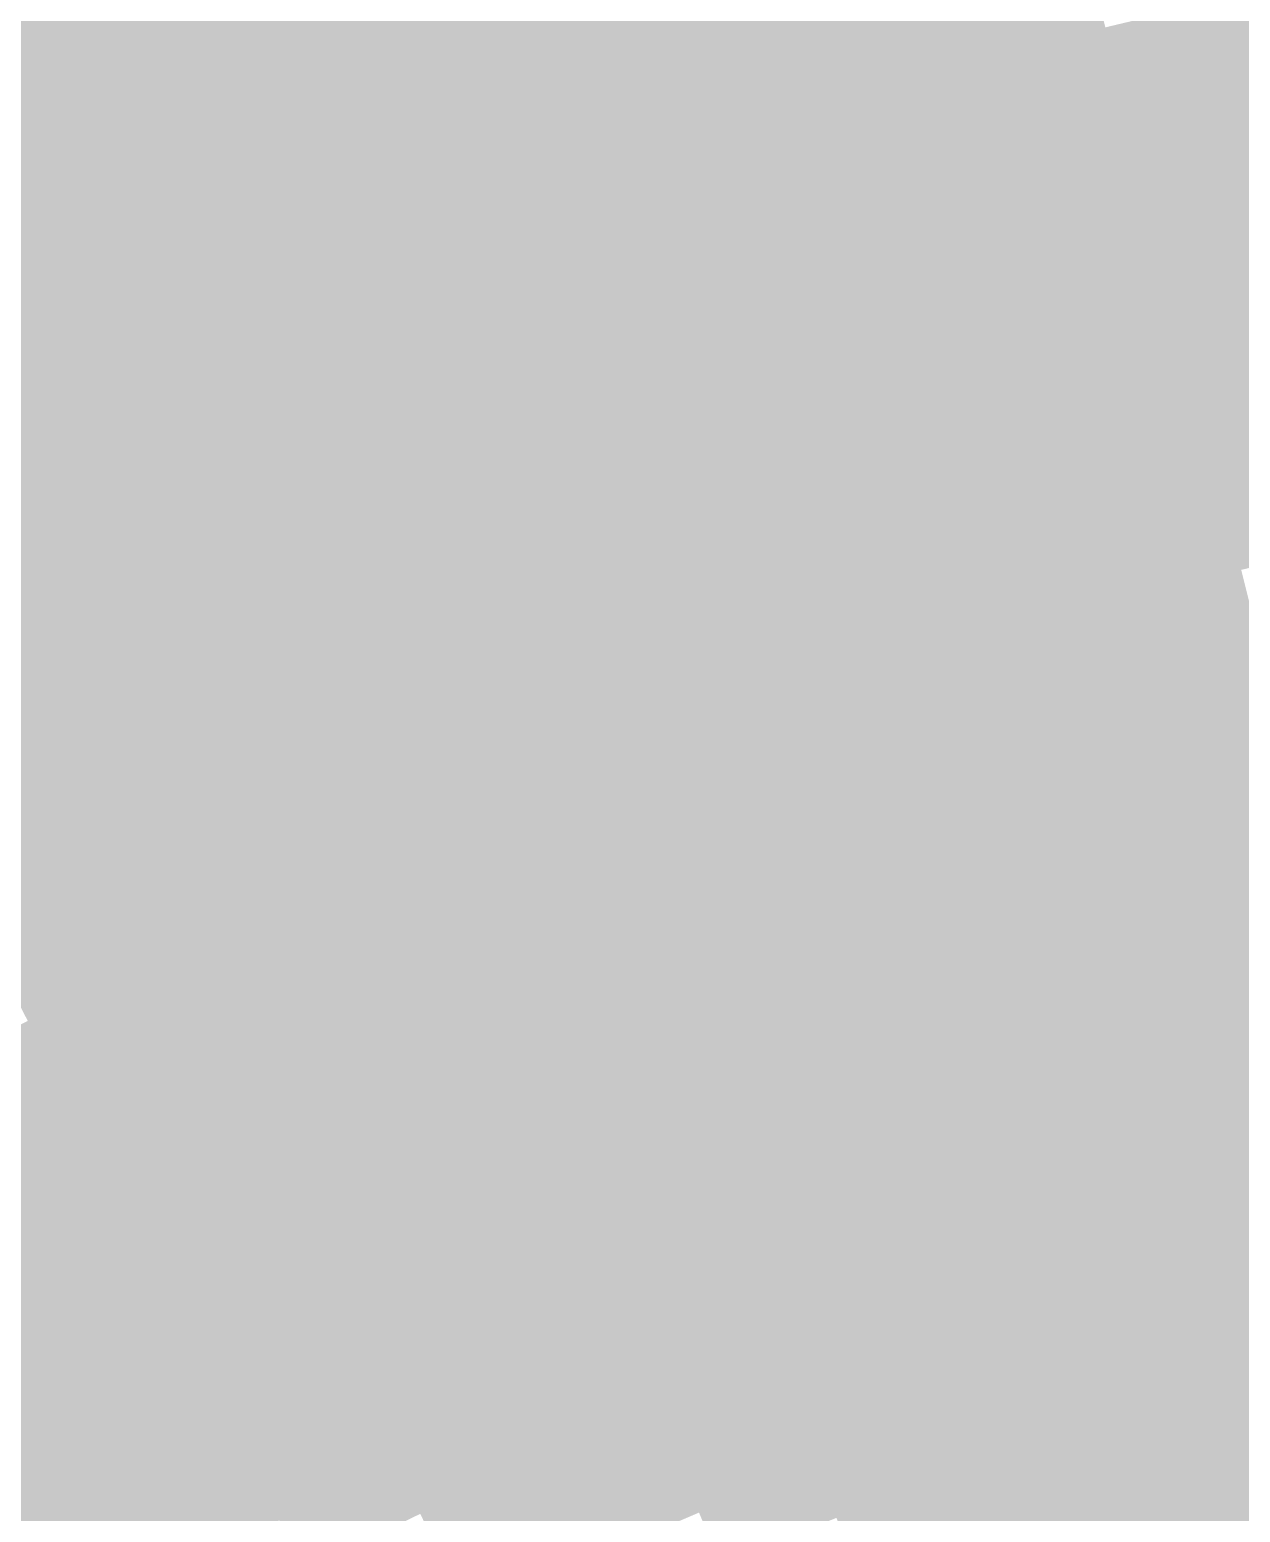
# Model space of a CAD drawing. Header units: inches. Extents: x -266 to 784, y -170 to 213.
# Drawn here: x -47.17 to -25.53, y 85 to 111.51 of the extents above; entities that cross this region are included whole.
import ezdxf

# ---------------------------------------------------------------- set-up
doc = ezdxf.new("R2010")
doc.units = ezdxf.units.IN
doc.header["$MEASUREMENT"] = 0

msp = doc.modelspace()

# ---------------------------------------------------------------- linework, layer by layer
at = {"color": 83, "true_color": 0x7ed96c}
msp.add_solid([(-42.827509, 111.026143), (-43.187404, 111.959136), (-40.089893, 112.043744), (-40.426782, 112.985288)], dxfattribs=at)
at = {"color": 83, "true_color": 0x83dd6e}
msp.add_solid([(-39.753003, 111.1022), (-40.089893, 112.043744), (-37.014445, 112.044325), (-37.328127, 112.993853)], dxfattribs=at)
at = {"color": 83, "true_color": 0x74d068}
msp.add_solid([(-49.034199, 110.61938), (-49.43944, 111.53359), (-46.304695, 111.789423), (-46.687379, 112.713303)], dxfattribs=at)
at = {"color": 83, "true_color": 0x79d46a}
msp.add_solid([(-45.922012, 110.865544), (-46.304695, 111.789423), (-43.187404, 111.959136), (-43.547299, 112.892129)], dxfattribs=at)
at = {"color": 83, "true_color": 0x88e170}
msp.add_solid([(-36.700764, 111.094797), (-37.014445, 112.044325), (-33.963307, 111.962019), (-34.253592, 112.91896)], dxfattribs=at)
at = {"color": 73, "true_color": 0x8de572}
msp.add_solid([(-33.673023, 111.005079), (-33.963307, 111.962019), (-30.93868, 111.798024), (-31.205393, 112.7618)], dxfattribs=at)
at = {"color": 81, "true_color": 0x93ea74}
msp.add_solid([(-30.671967, 110.834248), (-30.93868, 111.798024), (-27.942721, 111.553594), (-28.185701, 112.523625)], dxfattribs=at)
at = {"color": 81, "true_color": 0x98ee76}
msp.add_solid([(-27.699741, 110.583563), (-27.942721, 111.553594), (-24.977541, 111.230043), (-25.196643, 112.205745)], dxfattribs=at)
at = {"color": 83, "true_color": 0x7bd96c}
msp.add_solid([(-45.539328, 109.941664), (-45.922012, 110.865544), (-42.827509, 111.026143), (-43.187404, 111.959136)], dxfattribs=at)
at = {"color": 83, "true_color": 0x80dd6e}
msp.add_solid([(-42.467614, 110.09315), (-42.827509, 111.026143), (-39.753003, 111.1022), (-40.089893, 112.043744)], dxfattribs=at)
at = {"color": 83, "true_color": 0x85e170}
msp.add_solid([(-39.416113, 110.160656), (-39.753003, 111.1022), (-36.700764, 111.094797), (-37.014445, 112.044325)], dxfattribs=at)
at = {"color": 83, "true_color": 0x8ae572}
msp.add_solid([(-36.387082, 110.145269), (-36.700764, 111.094797), (-33.673023, 111.005079), (-33.963307, 111.962019)], dxfattribs=at)
at = {"color": 83, "true_color": 0x76d46a}
msp.add_solid([(-48.628958, 109.705171), (-49.034199, 110.61938), (-45.922012, 110.865544), (-46.304695, 111.789423)], dxfattribs=at)
at = {"color": 81, "true_color": 0x90ea74}
msp.add_solid([(-33.382738, 110.048139), (-33.673023, 111.005079), (-30.671967, 110.834248), (-30.93868, 111.798024)], dxfattribs=at)
at = {"color": 81, "true_color": 0x95ee76}
msp.add_solid([(-30.405254, 109.870472), (-30.671967, 110.834248), (-27.699741, 110.583563), (-27.942721, 111.553594)], dxfattribs=at)
at = {"color": 83, "true_color": 0x83e170}
msp.add_solid([(-42.107719, 109.160157), (-42.467614, 110.09315), (-39.416113, 110.160656), (-39.753003, 111.1022)], dxfattribs=at)
at = {"color": 83, "true_color": 0x88e572}
msp.add_solid([(-39.079223, 109.219112), (-39.416113, 110.160656), (-36.387082, 110.145269), (-36.700764, 111.094797)], dxfattribs=at)
at = {"color": 81, "true_color": 0x9bf279}
msp.add_solid([(-27.45676, 109.613532), (-27.699741, 110.583563), (-24.75844, 110.254341), (-24.977541, 111.230043)], dxfattribs=at)
at = {"color": 83, "true_color": 0x79d96c}
msp.add_solid([(-48.223716, 108.790961), (-48.628958, 109.705171), (-45.539328, 109.941664), (-45.922012, 110.865544)], dxfattribs=at)
at = {"color": 83, "true_color": 0x7edd6e}
msp.add_solid([(-45.156645, 109.017785), (-45.539328, 109.941664), (-42.467614, 110.09315), (-42.827509, 111.026143)], dxfattribs=at)
at = {"color": 91, "true_color": 0x8dea74}
msp.add_solid([(-36.0734, 109.195741), (-36.387082, 110.145269), (-33.382738, 110.048139), (-33.673023, 111.005079)], dxfattribs=at)
at = {"color": 81, "true_color": 0x92ee76}
msp.add_solid([(-33.092453, 109.091198), (-33.382738, 110.048139), (-30.405254, 109.870472), (-30.671967, 110.834248)], dxfattribs=at)
at = {"color": 81, "true_color": 0x98f279}
msp.add_solid([(-30.138542, 108.906695), (-30.405254, 109.870472), (-27.45676, 109.613532), (-27.699741, 110.583563)], dxfattribs=at)
at = {"color": 83, "true_color": 0x80e170}
msp.add_solid([(-44.773962, 108.093905), (-45.156645, 109.017785), (-42.107719, 109.160157), (-42.467614, 110.09315)], dxfattribs=at)
at = {"color": 83, "true_color": 0x85e572}
msp.add_solid([(-41.747824, 108.227165), (-42.107719, 109.160157), (-39.079223, 109.219112), (-39.416113, 110.160656)], dxfattribs=at)
at = {"color": 91, "true_color": 0x8aea74}
msp.add_solid([(-38.742333, 108.277567), (-39.079223, 109.219112), (-36.0734, 109.195741), (-36.387082, 110.145269)], dxfattribs=at)
at = {"color": 81, "true_color": 0x90ee76}
msp.add_solid([(-35.759718, 108.246213), (-36.0734, 109.195741), (-33.092453, 109.091198), (-33.382738, 110.048139)], dxfattribs=at)
at = {"color": 81, "true_color": 0x9ef67b}
msp.add_solid([(-27.21378, 108.6435), (-27.45676, 109.613532), (-24.539339, 109.278639), (-24.75844, 110.254341)], dxfattribs=at)
at = {"color": 83, "true_color": 0x7bdd6e}
msp.add_solid([(-47.818475, 107.876751), (-48.223716, 108.790961), (-45.156645, 109.017785), (-45.539328, 109.941664)], dxfattribs=at)
at = {"color": 81, "true_color": 0x95f279}
msp.add_solid([(-32.802169, 108.134258), (-33.092453, 109.091198), (-30.138542, 108.906695), (-30.405254, 109.870472)], dxfattribs=at)
at = {"color": 81, "true_color": 0x9bf67b}
msp.add_solid([(-29.871829, 107.942919), (-30.138542, 108.906695), (-27.21378, 108.6435), (-27.45676, 109.613532)], dxfattribs=at)
at = {"color": 81, "true_color": 0xa0fb7d}
msp.add_solid([(-26.9708, 107.673469), (-27.21378, 108.6435), (-24.320238, 108.302936), (-24.539339, 109.278639)], dxfattribs=at)
at = {"color": 83, "true_color": 0x7de170}
msp.add_solid([(-47.413234, 106.962541), (-47.818475, 107.876751), (-44.773962, 108.093905), (-45.156645, 109.017785)], dxfattribs=at)
at = {"color": 83, "true_color": 0x82e572}
msp.add_solid([(-44.391278, 107.170026), (-44.773962, 108.093905), (-41.747824, 108.227165), (-42.107719, 109.160157)], dxfattribs=at)
at = {"color": 91, "true_color": 0x88ea74}
msp.add_solid([(-41.387929, 107.294172), (-41.747824, 108.227165), (-38.742333, 108.277567), (-39.079223, 109.219112)], dxfattribs=at)
at = {"color": 91, "true_color": 0x8dee76}
msp.add_solid([(-38.405443, 107.336023), (-38.742333, 108.277567), (-35.759718, 108.246213), (-36.0734, 109.195741)], dxfattribs=at)
at = {"color": 81, "true_color": 0x92f279}
msp.add_solid([(-35.446037, 107.296684), (-35.759718, 108.246213), (-32.802169, 108.134258), (-33.092453, 109.091198)], dxfattribs=at)
at = {"color": 81, "true_color": 0x98f67b}
msp.add_solid([(-32.511884, 107.177318), (-32.802169, 108.134258), (-29.871829, 107.942919), (-30.138542, 108.906695)], dxfattribs=at)
at = {"color": 81, "true_color": 0x9dfb7d}
msp.add_solid([(-29.605116, 106.979143), (-29.871829, 107.942919), (-26.9708, 107.673469), (-27.21378, 108.6435)], dxfattribs=at)
at = {"color": 91, "true_color": 0x85ea74}
msp.add_solid([(-44.008595, 106.246146), (-44.391278, 107.170026), (-41.387929, 107.294172), (-41.747824, 108.227165)], dxfattribs=at)
at = {"color": 91, "true_color": 0x8aee76}
msp.add_solid([(-41.028034, 106.361179), (-41.387929, 107.294172), (-38.405443, 107.336023), (-38.742333, 108.277567)], dxfattribs=at)
at = {"color": 81, "true_color": 0x8ff279}
msp.add_solid([(-38.068553, 106.394479), (-38.405443, 107.336023), (-35.446037, 107.296684), (-35.759718, 108.246213)], dxfattribs=at)
at = {"color": 81, "true_color": 0xa3ff7f}
msp.add_solid([(-26.72782, 106.703438), (-26.9708, 107.673469), (-24.101136, 107.327234), (-24.320238, 108.302936)], dxfattribs=at)
at = {"color": 83, "true_color": 0x80e572}
msp.add_solid([(-47.007992, 106.048332), (-47.413234, 106.962541), (-44.391278, 107.170026), (-44.773962, 108.093905)], dxfattribs=at)
at = {"color": 81, "true_color": 0x95f67b}
msp.add_solid([(-35.132355, 106.347156), (-35.446037, 107.296684), (-32.511884, 107.177318), (-32.802169, 108.134258)], dxfattribs=at)
at = {"color": 81, "true_color": 0x9afb7d}
msp.add_solid([(-32.221599, 106.220377), (-32.511884, 107.177318), (-29.605116, 106.979143), (-29.871829, 107.942919)], dxfattribs=at)
at = {"color": 81, "true_color": 0xa0ff7f}
msp.add_solid([(-29.338403, 106.015367), (-29.605116, 106.979143), (-26.72782, 106.703438), (-26.9708, 107.673469)], dxfattribs=at)
at = {"color": 91, "true_color": 0x82ea74}
msp.add_solid([(-46.602751, 105.134122), (-47.007992, 106.048332), (-44.008595, 106.246146), (-44.391278, 107.170026)], dxfattribs=at)
at = {"color": 91, "true_color": 0x87ee76}
msp.add_solid([(-43.625911, 105.322267), (-44.008595, 106.246146), (-41.028034, 106.361179), (-41.387929, 107.294172)], dxfattribs=at)
at = {"color": 91, "true_color": 0x8df279}
msp.add_solid([(-40.668139, 105.428186), (-41.028034, 106.361179), (-38.068553, 106.394479), (-38.405443, 107.336023)], dxfattribs=at)
at = {"color": 81, "true_color": 0x92f67b}
msp.add_solid([(-37.731664, 105.452935), (-38.068553, 106.394479), (-35.132355, 106.347156), (-35.446037, 107.296684)], dxfattribs=at)
at = {"color": 81, "true_color": 0x97fb7d}
msp.add_solid([(-34.818673, 105.397628), (-35.132355, 106.347156), (-32.221599, 106.220377), (-32.511884, 107.177318)], dxfattribs=at)
at = {"color": 81, "true_color": 0x9ffe7a}
msp.add_solid([(-26.48484, 105.733407), (-26.72782, 106.703438), (-23.882035, 106.351532), (-24.101136, 107.327234)], dxfattribs=at)
at = {"color": 83, "true_color": 0x7de572}
msp.add_solid([(-49.596391, 104.862758), (-50.023946, 105.766747), (-47.007992, 106.048332), (-47.413234, 106.962541)], dxfattribs=at)
at = {"color": 81, "true_color": 0x9dff7f}
msp.add_solid([(-31.931314, 105.263437), (-32.221599, 106.220377), (-29.338403, 106.015367), (-29.605116, 106.979143)], dxfattribs=at)
at = {"color": 81, "true_color": 0x9cfe7a}
msp.add_solid([(-29.071691, 105.051591), (-29.338403, 106.015367), (-26.48484, 105.733407), (-26.72782, 106.703438)], dxfattribs=at)
at = {"color": 91, "true_color": 0x8af279}
msp.add_solid([(-43.243228, 104.398387), (-43.625911, 105.322267), (-40.668139, 105.428186), (-41.028034, 106.361179)], dxfattribs=at)
at = {"color": 81, "true_color": 0x8ff67b}
msp.add_solid([(-40.308244, 104.495193), (-40.668139, 105.428186), (-37.731664, 105.452935), (-38.068553, 106.394479)], dxfattribs=at)
at = {"color": 81, "true_color": 0x94fb7d}
msp.add_solid([(-37.394774, 104.511391), (-37.731664, 105.452935), (-34.818673, 105.397628), (-35.132355, 106.347156)], dxfattribs=at)
at = {"color": 81, "true_color": 0x9bfe73}
msp.add_solid([(-26.241859, 104.763375), (-26.48484, 105.733407), (-23.662934, 105.37583), (-23.882035, 106.351532)], dxfattribs=at)
at = {"color": 91, "true_color": 0x7fea74}
msp.add_solid([(-49.168836, 103.958769), (-49.596391, 104.862758), (-46.602751, 105.134122), (-47.007992, 106.048332)], dxfattribs=at)
at = {"color": 91, "true_color": 0x84ee76}
msp.add_solid([(-46.19751, 104.219912), (-46.602751, 105.134122), (-43.625911, 105.322267), (-44.008595, 106.246146)], dxfattribs=at)
at = {"color": 81, "true_color": 0x9aff7f}
msp.add_solid([(-34.504991, 104.4481), (-34.818673, 105.397628), (-31.931314, 105.263437), (-32.221599, 106.220377)], dxfattribs=at)
at = {"color": 81, "true_color": 0x99fe7a}
msp.add_solid([(-31.64103, 104.306497), (-31.931314, 105.263437), (-29.071691, 105.051591), (-29.338403, 106.015367)], dxfattribs=at)
at = {"color": 81, "true_color": 0x98fe73}
msp.add_solid([(-28.804978, 104.087815), (-29.071691, 105.051591), (-26.241859, 104.763375), (-26.48484, 105.733407)], dxfattribs=at)
at = {"color": 91, "true_color": 0x87f279}
msp.add_solid([(-45.792268, 103.305702), (-46.19751, 104.219912), (-43.243228, 104.398387), (-43.625911, 105.322267)], dxfattribs=at)
at = {"color": 91, "true_color": 0x8cf67b}
msp.add_solid([(-42.860544, 103.474508), (-43.243228, 104.398387), (-40.308244, 104.495193), (-40.668139, 105.428186)], dxfattribs=at)
at = {"color": 81, "true_color": 0x92fb7d}
msp.add_solid([(-39.948349, 103.562201), (-40.308244, 104.495193), (-37.394774, 104.511391), (-37.731664, 105.452935)], dxfattribs=at)
at = {"color": 81, "true_color": 0x97ff7f}
msp.add_solid([(-37.057884, 103.569847), (-37.394774, 104.511391), (-34.504991, 104.4481), (-34.818673, 105.397628)], dxfattribs=at)
at = {"color": 81, "true_color": 0x96fe7a}
msp.add_solid([(-34.19131, 103.498572), (-34.504991, 104.4481), (-31.64103, 104.306497), (-31.931314, 105.263437)], dxfattribs=at)
at = {"color": 81, "true_color": 0x96fe6d}
msp.add_solid([(-25.998879, 103.793344), (-26.241859, 104.763375), (-23.443833, 104.400128), (-23.662934, 105.37583)], dxfattribs=at)
at = {"color": 91, "true_color": 0x82ee76}
msp.add_solid([(-48.741281, 103.054779), (-49.168836, 103.958769), (-46.19751, 104.219912), (-46.602751, 105.134122)], dxfattribs=at)
at = {"color": 81, "true_color": 0x94fe73}
msp.add_solid([(-31.350745, 103.349556), (-31.64103, 104.306497), (-28.804978, 104.087815), (-29.071691, 105.051591)], dxfattribs=at)
at = {"color": 81, "true_color": 0x93fe6d}
msp.add_solid([(-28.538265, 103.124039), (-28.804978, 104.087815), (-25.998879, 103.793344), (-26.241859, 104.763375)], dxfattribs=at)
at = {"color": 81, "true_color": 0x8ffb7d}
msp.add_solid([(-42.477861, 102.550628), (-42.860544, 103.474508), (-39.948349, 103.562201), (-40.308244, 104.495193)], dxfattribs=at)
at = {"color": 81, "true_color": 0x94ff7f}
msp.add_solid([(-39.588454, 102.629208), (-39.948349, 103.562201), (-37.057884, 103.569847), (-37.394774, 104.511391)], dxfattribs=at)
at = {"color": 91, "true_color": 0x84f279}
msp.add_solid([(-48.313726, 102.15079), (-48.741281, 103.054779), (-45.792268, 103.305702), (-46.19751, 104.219912)], dxfattribs=at)
at = {"color": 91, "true_color": 0x89f67b}
msp.add_solid([(-45.387027, 102.391493), (-45.792268, 103.305702), (-42.860544, 103.474508), (-43.243228, 104.398387)], dxfattribs=at)
at = {"color": 81, "true_color": 0x93fe7a}
msp.add_solid([(-36.720994, 102.628303), (-37.057884, 103.569847), (-34.19131, 103.498572), (-34.504991, 104.4481)], dxfattribs=at)
at = {"color": 81, "true_color": 0x91fe73}
msp.add_solid([(-33.877628, 102.549044), (-34.19131, 103.498572), (-31.350745, 103.349556), (-31.64103, 104.306497)], dxfattribs=at)
at = {"color": 81, "true_color": 0x92fe66}
msp.add_solid([(-25.755899, 102.823313), (-25.998879, 103.793344), (-23.224731, 103.424426), (-23.443833, 104.400128)], dxfattribs=at)
at = {"color": 81, "true_color": 0x8ffe6d}
msp.add_solid([(-31.06046, 102.392616), (-31.350745, 103.349556), (-28.538265, 103.124039), (-28.804978, 104.087815)], dxfattribs=at)
at = {"color": 91, "true_color": 0x8efe66}
msp.add_solid([(-28.271552, 102.160263), (-28.538265, 103.124039), (-25.755899, 102.823313), (-25.998879, 103.793344)], dxfattribs=at)
at = {"color": 91, "true_color": 0x8cfb7d}
msp.add_solid([(-44.981786, 101.477283), (-45.387027, 102.391493), (-42.477861, 102.550628), (-42.860544, 103.474508)], dxfattribs=at)
at = {"color": 81, "true_color": 0x91ff7f}
msp.add_solid([(-42.095178, 101.626749), (-42.477861, 102.550628), (-39.588454, 102.629208), (-39.948349, 103.562201)], dxfattribs=at)
at = {"color": 81, "true_color": 0x90fe7a}
msp.add_solid([(-39.228559, 101.696215), (-39.588454, 102.629208), (-36.720994, 102.628303), (-37.057884, 103.569847)], dxfattribs=at)
at = {"color": 91, "true_color": 0x8efe73}
msp.add_solid([(-36.384104, 101.686759), (-36.720994, 102.628303), (-33.877628, 102.549044), (-34.19131, 103.498572)], dxfattribs=at)
at = {"color": 91, "true_color": 0x8dfe60}
msp.add_solid([(-25.512919, 101.853282), (-25.755899, 102.823313), (-23.00563, 102.448724), (-23.224731, 103.424426)], dxfattribs=at)
at = {"color": 91, "true_color": 0x86f67b}
msp.add_solid([(-47.88617, 101.246801), (-48.313726, 102.15079), (-45.387027, 102.391493), (-45.792268, 103.305702)], dxfattribs=at)
at = {"color": 91, "true_color": 0x8cfe6d}
msp.add_solid([(-33.563946, 101.599515), (-33.877628, 102.549044), (-31.06046, 102.392616), (-31.350745, 103.349556)], dxfattribs=at)
at = {"color": 91, "true_color": 0x8afe66}
msp.add_solid([(-30.770176, 101.435676), (-31.06046, 102.392616), (-28.271552, 102.160263), (-28.538265, 103.124039)], dxfattribs=at)
at = {"color": 91, "true_color": 0x8dfe7a}
msp.add_solid([(-41.712494, 100.702869), (-42.095178, 101.626749), (-39.228559, 101.696215), (-39.588454, 102.629208)], dxfattribs=at)
at = {"color": 91, "true_color": 0x8afe73}
msp.add_solid([(-38.868664, 100.763222), (-39.228559, 101.696215), (-36.384104, 101.686759), (-36.720994, 102.628303)], dxfattribs=at)
at = {"color": 91, "true_color": 0x89fe60}
msp.add_solid([(-28.00484, 101.196487), (-28.271552, 102.160263), (-25.512919, 101.853282), (-25.755899, 102.823313)], dxfattribs=at)
at = {"color": 91, "true_color": 0x89fb7d}
msp.add_solid([(-47.458615, 100.342812), (-47.88617, 101.246801), (-44.981786, 101.477283), (-45.387027, 102.391493)], dxfattribs=at)
at = {"color": 91, "true_color": 0x8eff7f}
msp.add_solid([(-44.576545, 100.563073), (-44.981786, 101.477283), (-42.095178, 101.626749), (-42.477861, 102.550628)], dxfattribs=at)
at = {"color": 91, "true_color": 0x88fe6d}
msp.add_solid([(-36.047214, 100.745215), (-36.384104, 101.686759), (-33.563946, 101.599515), (-33.877628, 102.549044)], dxfattribs=at)
at = {"color": 91, "true_color": 0x87fe66}
msp.add_solid([(-33.250264, 100.649987), (-33.563946, 101.599515), (-30.770176, 101.435676), (-31.06046, 102.392616)], dxfattribs=at)
at = {"color": 91, "true_color": 0x86fe60}
msp.add_solid([(-30.479891, 100.478735), (-30.770176, 101.435676), (-28.00484, 101.196487), (-28.271552, 102.160263)], dxfattribs=at)
at = {"color": 91, "true_color": 0x85fe5a}
msp.add_solid([(-27.738127, 100.232711), (-28.00484, 101.196487), (-25.269939, 100.88325), (-25.512919, 101.853282)], dxfattribs=at)
at = {"color": 91, "true_color": 0x89fe7a}
msp.add_solid([(-44.171303, 99.648863), (-44.576545, 100.563073), (-41.712494, 100.702869), (-42.095178, 101.626749)], dxfattribs=at)
at = {"color": 91, "true_color": 0x87fe73}
msp.add_solid([(-41.329811, 99.77899), (-41.712494, 100.702869), (-38.868664, 100.763222), (-39.228559, 101.696215)], dxfattribs=at)
at = {"color": 91, "true_color": 0x85fe6d}
msp.add_solid([(-38.508769, 99.830229), (-38.868664, 100.763222), (-36.047214, 100.745215), (-36.384104, 101.686759)], dxfattribs=at)
at = {"color": 91, "true_color": 0x83fe66}
msp.add_solid([(-35.710324, 99.803671), (-36.047214, 100.745215), (-33.250264, 100.649987), (-33.563946, 101.599515)], dxfattribs=at)
at = {"color": 91, "true_color": 0x8bff7f}
msp.add_solid([(-47.03106, 99.438822), (-47.458615, 100.342812), (-44.576545, 100.563073), (-44.981786, 101.477283)], dxfattribs=at)
at = {"color": 91, "true_color": 0x82fe60}
msp.add_solid([(-32.936583, 99.700459), (-33.250264, 100.649987), (-30.479891, 100.478735), (-30.770176, 101.435676)], dxfattribs=at)
at = {"color": 91, "true_color": 0x81fe5a}
msp.add_solid([(-30.189606, 99.521795), (-30.479891, 100.478735), (-27.738127, 100.232711), (-28.00484, 101.196487)], dxfattribs=at)
at = {"color": 91, "true_color": 0x82fe6d}
msp.add_solid([(-40.947127, 98.85511), (-41.329811, 99.77899), (-38.508769, 99.830229), (-38.868664, 100.763222)], dxfattribs=at)
at = {"color": 91, "true_color": 0x80fe66}
msp.add_solid([(-38.148874, 98.897237), (-38.508769, 99.830229), (-35.710324, 99.803671), (-36.047214, 100.745215)], dxfattribs=at)
at = {"color": 91, "true_color": 0x80fe53}
msp.add_solid([(-27.471414, 99.268935), (-27.738127, 100.232711), (-25.026959, 99.913219), (-25.269939, 100.88325)], dxfattribs=at)
at = {"color": 91, "true_color": 0x86fe7a}
msp.add_solid([(-46.603505, 98.534833), (-47.03106, 99.438822), (-44.171303, 99.648863), (-44.576545, 100.563073)], dxfattribs=at)
at = {"color": 91, "true_color": 0x84fe73}
msp.add_solid([(-43.766062, 98.734654), (-44.171303, 99.648863), (-41.329811, 99.77899), (-41.712494, 100.702869)], dxfattribs=at)
at = {"color": 91, "true_color": 0x7efe60}
msp.add_solid([(-35.373435, 98.862127), (-35.710324, 99.803671), (-32.936583, 99.700459), (-33.250264, 100.649987)], dxfattribs=at)
at = {"color": 91, "true_color": 0x88ff7f}
msp.add_solid([(-49.457246, 98.254673), (-49.906858, 99.147897), (-47.03106, 99.438822), (-47.458615, 100.342812)], dxfattribs=at)
at = {"color": 91, "true_color": 0x7dfe5a}
msp.add_solid([(-32.622901, 98.750931), (-32.936583, 99.700459), (-30.189606, 99.521795), (-30.479891, 100.478735)], dxfattribs=at)
at = {"color": 91, "true_color": 0x7cfe53}
msp.add_solid([(-29.899322, 98.564855), (-30.189606, 99.521795), (-27.471414, 99.268935), (-27.738127, 100.232711)], dxfattribs=at)
at = {"color": 91, "true_color": 0x7efe6d}
msp.add_solid([(-43.360821, 97.820444), (-43.766062, 98.734654), (-40.947127, 98.85511), (-41.329811, 99.77899)], dxfattribs=at)
at = {"color": 91, "true_color": 0x7cfe66}
msp.add_solid([(-40.564444, 97.93123), (-40.947127, 98.85511), (-38.148874, 98.897237), (-38.508769, 99.830229)], dxfattribs=at)
at = {"color": 91, "true_color": 0x7afe60}
msp.add_solid([(-37.788979, 97.964244), (-38.148874, 98.897237), (-35.373435, 98.862127), (-35.710324, 99.803671)], dxfattribs=at)
at = {"color": 91, "true_color": 0x79fe5a}
msp.add_solid([(-35.036545, 97.920583), (-35.373435, 98.862127), (-32.622901, 98.750931), (-32.936583, 99.700459)], dxfattribs=at)
at = {"color": 91, "true_color": 0x7bfe4d}
msp.add_solid([(-27.204701, 98.305159), (-27.471414, 99.268935), (-24.783978, 98.943188), (-25.026959, 99.913219)], dxfattribs=at)
at = {"color": 91, "true_color": 0x83fe7a}
msp.add_solid([(-49.007635, 97.361449), (-49.457246, 98.254673), (-46.603505, 98.534833), (-47.03106, 99.438822)], dxfattribs=at)
at = {"color": 91, "true_color": 0x80fe73}
msp.add_solid([(-46.17595, 97.630844), (-46.603505, 98.534833), (-43.766062, 98.734654), (-44.171303, 99.648863)], dxfattribs=at)
at = {"color": 91, "true_color": 0x78fe53}
msp.add_solid([(-32.309219, 97.801403), (-32.622901, 98.750931), (-29.899322, 98.564855), (-30.189606, 99.521795)], dxfattribs=at)
at = {"color": 91, "true_color": 0x77fe4d}
msp.add_solid([(-29.609037, 97.607914), (-29.899322, 98.564855), (-27.204701, 98.305159), (-27.471414, 99.268935)], dxfattribs=at)
at = {"color": 91, "true_color": 0x77fe60}
msp.add_solid([(-40.18176, 97.007351), (-40.564444, 97.93123), (-37.788979, 97.964244), (-38.148874, 98.897237)], dxfattribs=at)
at = {"color": 91, "true_color": 0x76fe46}
msp.add_solid([(-26.937988, 97.341383), (-27.204701, 98.305159), (-24.540998, 97.973157), (-24.783978, 98.943188)], dxfattribs=at)
at = {"color": 91, "true_color": 0x7bfe6d}
msp.add_solid([(-45.748395, 96.726854), (-46.17595, 97.630844), (-43.360821, 97.820444), (-43.766062, 98.734654)], dxfattribs=at)
at = {"color": 91, "true_color": 0x78fe66}
msp.add_solid([(-42.955579, 96.906234), (-43.360821, 97.820444), (-40.564444, 97.93123), (-40.947127, 98.85511)], dxfattribs=at)
at = {"color": 91, "true_color": 0x75fe5a}
msp.add_solid([(-37.429084, 97.031251), (-37.788979, 97.964244), (-35.036545, 97.920583), (-35.373435, 98.862127)], dxfattribs=at)
at = {"color": 91, "true_color": 0x74fe53}
msp.add_solid([(-34.699655, 96.979039), (-35.036545, 97.920583), (-32.309219, 97.801403), (-32.622901, 98.750931)], dxfattribs=at)
at = {"color": 91, "true_color": 0x7dfe73}
msp.add_solid([(-48.558024, 96.468225), (-49.007635, 97.361449), (-46.17595, 97.630844), (-46.603505, 98.534833)], dxfattribs=at)
at = {"color": 91, "true_color": 0x73fe4d}
msp.add_solid([(-31.995538, 96.851874), (-32.309219, 97.801403), (-29.609037, 97.607914), (-29.899322, 98.564855)], dxfattribs=at)
at = {"color": 91, "true_color": 0x72fe46}
msp.add_solid([(-29.318752, 96.650974), (-29.609037, 97.607914), (-26.937988, 97.341383), (-27.204701, 98.305159)], dxfattribs=at)
at = {"color": 91, "true_color": 0x73fe60}
msp.add_solid([(-42.550338, 95.992024), (-42.955579, 96.906234), (-40.18176, 97.007351), (-40.564444, 97.93123)], dxfattribs=at)
at = {"color": 91, "true_color": 0x71fe5a}
msp.add_solid([(-39.799077, 96.083471), (-40.18176, 97.007351), (-37.429084, 97.031251), (-37.788979, 97.964244)], dxfattribs=at)
at = {"color": 91, "true_color": 0x70fe53}
msp.add_solid([(-37.069189, 96.098258), (-37.429084, 97.031251), (-34.699655, 96.979039), (-35.036545, 97.920583)], dxfattribs=at)
at = {"color": 93, "true_color": 0x72fe40}
msp.add_solid([(-26.671276, 96.377607), (-26.937988, 97.341383), (-24.298018, 97.003125), (-24.540998, 97.973157)], dxfattribs=at)
at = {"color": 91, "true_color": 0x77fe6d}
msp.add_solid([(-48.108412, 95.575), (-48.558024, 96.468225), (-45.748395, 96.726854), (-46.17595, 97.630844)], dxfattribs=at)
at = {"color": 91, "true_color": 0x75fe66}
msp.add_solid([(-45.32084, 95.822865), (-45.748395, 96.726854), (-42.955579, 96.906234), (-43.360821, 97.820444)], dxfattribs=at)
at = {"color": 91, "true_color": 0x6efe4d}
msp.add_solid([(-34.362765, 96.037495), (-34.699655, 96.979039), (-31.995538, 96.851874), (-32.309219, 97.801403)], dxfattribs=at)
at = {"color": 91, "true_color": 0x6efe46}
msp.add_solid([(-31.681856, 95.902346), (-31.995538, 96.851874), (-29.318752, 96.650974), (-29.609037, 97.607914)], dxfattribs=at)
at = {"color": 93, "true_color": 0x6dfe40}
msp.add_solid([(-29.028468, 95.694034), (-29.318752, 96.650974), (-26.671276, 96.377607), (-26.937988, 97.341383)], dxfattribs=at)
at = {"color": 91, "true_color": 0x6ffe60}
msp.add_solid([(-44.893285, 94.918876), (-45.32084, 95.822865), (-42.550338, 95.992024), (-42.955579, 96.906234)], dxfattribs=at)
at = {"color": 91, "true_color": 0x6dfe5a}
msp.add_solid([(-42.145097, 95.077815), (-42.550338, 95.992024), (-39.799077, 96.083471), (-40.18176, 97.007351)], dxfattribs=at)
at = {"color": 91, "true_color": 0x6cfe53}
msp.add_solid([(-39.416394, 95.159592), (-39.799077, 96.083471), (-37.069189, 96.098258), (-37.429084, 97.031251)], dxfattribs=at)
at = {"color": 91, "true_color": 0x6afe4d}
msp.add_solid([(-36.709294, 95.165265), (-37.069189, 96.098258), (-34.362765, 96.037495), (-34.699655, 96.979039)], dxfattribs=at)
at = {"color": 93, "true_color": 0x69fe46}
msp.add_solid([(-34.025875, 95.095951), (-34.362765, 96.037495), (-31.681856, 95.902346), (-31.995538, 96.851874)], dxfattribs=at)
at = {"color": 70, "true_color": 0x6dff3a}
msp.add_solid([(-26.404563, 95.413831), (-26.671276, 96.377607), (-24.055038, 96.033094), (-24.298018, 97.003125)], dxfattribs=at)
at = {"color": 91, "true_color": 0x71fe66}
msp.add_solid([(-47.658801, 94.681776), (-48.108412, 95.575), (-45.32084, 95.822865), (-45.748395, 96.726854)], dxfattribs=at)
at = {"color": 93, "true_color": 0x68fe40}
msp.add_solid([(-31.368174, 94.952818), (-31.681856, 95.902346), (-29.028468, 95.694034), (-29.318752, 96.650974)], dxfattribs=at)
at = {"color": 70, "true_color": 0x68ff3a}
msp.add_solid([(-28.738183, 94.737093), (-29.028468, 95.694034), (-26.404563, 95.413831), (-26.671276, 96.377607)], dxfattribs=at)
at = {"color": 91, "true_color": 0x69fe5a}
msp.add_solid([(-44.46573, 94.014886), (-44.893285, 94.918876), (-42.145097, 95.077815), (-42.550338, 95.992024)], dxfattribs=at)
at = {"color": 91, "true_color": 0x67fe53}
msp.add_solid([(-41.739855, 94.163605), (-42.145097, 95.077815), (-39.416394, 95.159592), (-39.799077, 96.083471)], dxfattribs=at)
at = {"color": 93, "true_color": 0x66fe4d}
msp.add_solid([(-39.03371, 94.235712), (-39.416394, 95.159592), (-36.709294, 95.165265), (-37.069189, 96.098258)], dxfattribs=at)
at = {"color": 93, "true_color": 0x65fe46}
msp.add_solid([(-36.349399, 94.232273), (-36.709294, 95.165265), (-34.025875, 95.095951), (-34.362765, 96.037495)], dxfattribs=at)
at = {"color": 70, "true_color": 0x68ff33}
msp.add_solid([(-26.13785, 94.450054), (-26.404563, 95.413831), (-23.812058, 95.063063), (-24.055038, 96.033094)], dxfattribs=at)
at = {"color": 91, "true_color": 0x6bfe60}
msp.add_solid([(-47.20919, 93.788552), (-47.658801, 94.681776), (-44.893285, 94.918876), (-45.32084, 95.822865)], dxfattribs=at)
at = {"color": 93, "true_color": 0x64fe40}
msp.add_solid([(-33.688985, 94.154407), (-34.025875, 95.095951), (-31.368174, 94.952818), (-31.681856, 95.902346)], dxfattribs=at)
at = {"color": 70, "true_color": 0x63ff3a}
msp.add_solid([(-31.054492, 94.00329), (-31.368174, 94.952818), (-28.738183, 94.737093), (-29.028468, 95.694034)], dxfattribs=at)
at = {"color": 70, "true_color": 0x63ff33}
msp.add_solid([(-28.447898, 93.780153), (-28.738183, 94.737093), (-26.13785, 94.450054), (-26.404563, 95.413831)], dxfattribs=at)
at = {"color": 91, "true_color": 0x65fe5a}
msp.add_solid([(-46.759578, 92.895327), (-47.20919, 93.788552), (-44.46573, 94.014886), (-44.893285, 94.918876)], dxfattribs=at)
at = {"color": 91, "true_color": 0x63fe53}
msp.add_solid([(-44.038175, 93.110897), (-44.46573, 94.014886), (-41.739855, 94.163605), (-42.145097, 95.077815)], dxfattribs=at)
at = {"color": 93, "true_color": 0x62fe4d}
msp.add_solid([(-41.334614, 93.249395), (-41.739855, 94.163605), (-39.03371, 94.235712), (-39.416394, 95.159592)], dxfattribs=at)
at = {"color": 93, "true_color": 0x61fe46}
msp.add_solid([(-38.651027, 93.311833), (-39.03371, 94.235712), (-36.349399, 94.232273), (-36.709294, 95.165265)], dxfattribs=at)
at = {"color": 93, "true_color": 0x5ffe40}
msp.add_solid([(-35.989504, 93.29928), (-36.349399, 94.232273), (-33.688985, 94.154407), (-34.025875, 95.095951)], dxfattribs=at)
at = {"color": 70, "true_color": 0x5fff3a}
msp.add_solid([(-33.352095, 93.212862), (-33.688985, 94.154407), (-31.054492, 94.00329), (-31.368174, 94.952818)], dxfattribs=at)
at = {"color": 70, "true_color": 0x63ff2d}
msp.add_solid([(-25.871137, 93.486278), (-26.13785, 94.450054), (-23.569077, 94.093032), (-23.812058, 95.063063)], dxfattribs=at)
at = {"color": 80, "true_color": 0x5eff33}
msp.add_solid([(-30.740811, 93.053762), (-31.054492, 94.00329), (-28.447898, 93.780153), (-28.738183, 94.737093)], dxfattribs=at)
at = {"color": 80, "true_color": 0x5eff2d}
msp.add_solid([(-28.157614, 92.823213), (-28.447898, 93.780153), (-25.871137, 93.486278), (-26.13785, 94.450054)], dxfattribs=at)
at = {"color": 93, "true_color": 0x5efe4d}
msp.add_solid([(-43.61062, 92.206908), (-44.038175, 93.110897), (-41.334614, 93.249395), (-41.739855, 94.163605)], dxfattribs=at)
at = {"color": 93, "true_color": 0x5cfe46}
msp.add_solid([(-40.929373, 92.335185), (-41.334614, 93.249395), (-38.651027, 93.311833), (-39.03371, 94.235712)], dxfattribs=at)
at = {"color": 93, "true_color": 0x5bfe40}
msp.add_solid([(-38.268343, 92.387953), (-38.651027, 93.311833), (-35.989504, 93.29928), (-36.349399, 94.232273)], dxfattribs=at)
at = {"color": 80, "true_color": 0x5aff3a}
msp.add_solid([(-35.629609, 92.366287), (-35.989504, 93.29928), (-33.352095, 93.212862), (-33.688985, 94.154407)], dxfattribs=at)
at = {"color": 93, "true_color": 0x5ffe53}
msp.add_solid([(-46.309967, 92.002103), (-46.759578, 92.895327), (-44.038175, 93.110897), (-44.46573, 94.014886)], dxfattribs=at)
at = {"color": 80, "true_color": 0x5aff33}
msp.add_solid([(-33.015206, 92.271318), (-33.352095, 93.212862), (-30.740811, 93.053762), (-31.054492, 94.00329)], dxfattribs=at)
at = {"color": 70, "true_color": 0x5fff26}
msp.add_solid([(-25.604425, 92.522502), (-25.871137, 93.486278), (-23.326097, 93.123), (-23.569077, 94.093032)], dxfattribs=at)
at = {"color": 91, "true_color": 0x61fe5a}
msp.add_solid([(-49.025261, 91.719811), (-49.496657, 92.601733), (-46.759578, 92.895327), (-47.20919, 93.788552)], dxfattribs=at)
at = {"color": 80, "true_color": 0x59ff2d}
msp.add_solid([(-30.427129, 92.104234), (-30.740811, 93.053762), (-28.157614, 92.823213), (-28.447898, 93.780153)], dxfattribs=at)
at = {"color": 80, "true_color": 0x59ff26}
msp.add_solid([(-27.867329, 91.866272), (-28.157614, 92.823213), (-25.604425, 92.522502), (-25.871137, 93.486278)], dxfattribs=at)
at = {"color": 93, "true_color": 0x59fe4d}
msp.add_solid([(-45.860356, 91.108879), (-46.309967, 92.002103), (-43.61062, 92.206908), (-44.038175, 93.110897)], dxfattribs=at)
at = {"color": 93, "true_color": 0x58fe46}
msp.add_solid([(-43.183064, 91.302919), (-43.61062, 92.206908), (-40.929373, 92.335185), (-41.334614, 93.249395)], dxfattribs=at)
at = {"color": 93, "true_color": 0x57fe40}
msp.add_solid([(-40.524131, 91.420976), (-40.929373, 92.335185), (-38.268343, 92.387953), (-38.651027, 93.311833)], dxfattribs=at)
at = {"color": 80, "true_color": 0x56ff3a}
msp.add_solid([(-37.88566, 91.464074), (-38.268343, 92.387953), (-35.629609, 92.366287), (-35.989504, 93.29928)], dxfattribs=at)
at = {"color": 80, "true_color": 0x55ff33}
msp.add_solid([(-35.269714, 91.433294), (-35.629609, 92.366287), (-33.015206, 92.271318), (-33.352095, 93.212862)], dxfattribs=at)
at = {"color": 80, "true_color": 0x5aff20}
msp.add_solid([(-25.337712, 91.558726), (-25.604425, 92.522502), (-23.083117, 92.152969), (-23.326097, 93.123)], dxfattribs=at)
at = {"color": 93, "true_color": 0x5bfe53}
msp.add_solid([(-48.553864, 90.83789), (-49.025261, 91.719811), (-46.309967, 92.002103), (-46.759578, 92.895327)], dxfattribs=at)
at = {"color": 80, "true_color": 0x54ff2d}
msp.add_solid([(-32.678316, 91.329774), (-33.015206, 92.271318), (-30.427129, 92.104234), (-30.740811, 93.053762)], dxfattribs=at)
at = {"color": 80, "true_color": 0x54ff26}
msp.add_solid([(-30.113447, 91.154705), (-30.427129, 92.104234), (-27.867329, 91.866272), (-28.157614, 92.823213)], dxfattribs=at)
at = {"color": 93, "true_color": 0x52fe40}
msp.add_solid([(-42.755509, 90.398929), (-43.183064, 91.302919), (-40.524131, 91.420976), (-40.929373, 92.335185)], dxfattribs=at)
at = {"color": 80, "true_color": 0x51ff3a}
msp.add_solid([(-40.11889, 90.506766), (-40.524131, 91.420976), (-37.88566, 91.464074), (-38.268343, 92.387953)], dxfattribs=at)
at = {"color": 80, "true_color": 0x50ff33}
msp.add_solid([(-37.502976, 90.540194), (-37.88566, 91.464074), (-35.269714, 91.433294), (-35.629609, 92.366287)], dxfattribs=at)
at = {"color": 80, "true_color": 0x4fff2d}
msp.add_solid([(-34.909819, 90.500301), (-35.269714, 91.433294), (-32.678316, 91.329774), (-33.015206, 92.271318)], dxfattribs=at)
at = {"color": 80, "true_color": 0x55ff20}
msp.add_solid([(-27.577044, 90.909332), (-27.867329, 91.866272), (-25.337712, 91.558726), (-25.604425, 92.522502)], dxfattribs=at)
at = {"color": 93, "true_color": 0x55fe4d}
msp.add_solid([(-48.082467, 89.955969), (-48.553864, 90.83789), (-45.860356, 91.108879), (-46.309967, 92.002103)], dxfattribs=at)
at = {"color": 93, "true_color": 0x53fe46}
msp.add_solid([(-45.410744, 90.215654), (-45.860356, 91.108879), (-43.183064, 91.302919), (-43.61062, 92.206908)], dxfattribs=at)
at = {"color": 80, "true_color": 0x4fff26}
msp.add_solid([(-32.341426, 90.38823), (-32.678316, 91.329774), (-30.113447, 91.154705), (-30.427129, 92.104234)], dxfattribs=at)
at = {"color": 80, "true_color": 0x4fff20}
msp.add_solid([(-29.799765, 90.205177), (-30.113447, 91.154705), (-27.577044, 90.909332), (-27.867329, 91.866272)], dxfattribs=at)
at = {"color": 80, "true_color": 0x50ff1a}
msp.add_solid([(-27.28676, 89.952392), (-27.577044, 90.909332), (-25.070999, 90.59495), (-25.337712, 91.558726)], dxfattribs=at)
at = {"color": 80, "true_color": 0x4efe40}
msp.add_solid([(-44.961133, 89.32243), (-45.410744, 90.215654), (-42.755509, 90.398929), (-43.183064, 91.302919)], dxfattribs=at)
at = {"color": 80, "true_color": 0x4cff3a}
msp.add_solid([(-42.327954, 89.49494), (-42.755509, 90.398929), (-40.11889, 90.506766), (-40.524131, 91.420976)], dxfattribs=at)
at = {"color": 80, "true_color": 0x4bff33}
msp.add_solid([(-39.713649, 89.592556), (-40.11889, 90.506766), (-37.502976, 90.540194), (-37.88566, 91.464074)], dxfattribs=at)
at = {"color": 80, "true_color": 0x4bff2d}
msp.add_solid([(-37.120293, 89.616315), (-37.502976, 90.540194), (-34.909819, 90.500301), (-35.269714, 91.433294)], dxfattribs=at)
at = {"color": 80, "true_color": 0x4aff26}
msp.add_solid([(-34.549924, 89.567309), (-34.909819, 90.500301), (-32.341426, 90.38823), (-32.678316, 91.329774)], dxfattribs=at)
at = {"color": 93, "true_color": 0x4ffe46}
msp.add_solid([(-47.61107, 89.074048), (-48.082467, 89.955969), (-45.410744, 90.215654), (-45.860356, 91.108879)], dxfattribs=at)
at = {"color": 80, "true_color": 0x4aff20}
msp.add_solid([(-32.004536, 89.446686), (-32.341426, 90.38823), (-29.799765, 90.205177), (-30.113447, 91.154705)], dxfattribs=at)
at = {"color": 80, "true_color": 0x4aff1a}
msp.add_solid([(-29.486084, 89.255649), (-29.799765, 90.205177), (-27.28676, 89.952392), (-27.577044, 90.909332)], dxfattribs=at)
at = {"color": 80, "true_color": 0x46ff33}
msp.add_solid([(-41.900399, 88.590951), (-42.327954, 89.49494), (-39.713649, 89.592556), (-40.11889, 90.506766)], dxfattribs=at)
at = {"color": 80, "true_color": 0x46ff2d}
msp.add_solid([(-39.308407, 88.678346), (-39.713649, 89.592556), (-37.120293, 89.616315), (-37.502976, 90.540194)], dxfattribs=at)
at = {"color": 80, "true_color": 0x45ff26}
msp.add_solid([(-36.73761, 88.692435), (-37.120293, 89.616315), (-34.549924, 89.567309), (-34.909819, 90.500301)], dxfattribs=at)
at = {"color": 80, "true_color": 0x4bff13}
msp.add_solid([(-26.996475, 88.995451), (-27.28676, 89.952392), (-24.804286, 89.631174), (-25.070999, 90.59495)], dxfattribs=at)
at = {"color": 80, "true_color": 0x49fe40}
msp.add_solid([(-47.139674, 88.192126), (-47.61107, 89.074048), (-44.961133, 89.32243), (-45.410744, 90.215654)], dxfattribs=at)
at = {"color": 80, "true_color": 0x48ff3a}
msp.add_solid([(-44.511522, 88.429206), (-44.961133, 89.32243), (-42.327954, 89.49494), (-42.755509, 90.398929)], dxfattribs=at)
at = {"color": 80, "true_color": 0x45ff20}
msp.add_solid([(-34.190028, 88.634316), (-34.549924, 89.567309), (-32.004536, 89.446686), (-32.341426, 90.38823)], dxfattribs=at)
at = {"color": 80, "true_color": 0x45ff1a}
msp.add_solid([(-31.667646, 88.505142), (-32.004536, 89.446686), (-29.486084, 89.255649), (-29.799765, 90.205177)], dxfattribs=at)
at = {"color": 80, "true_color": 0x45ff13}
msp.add_solid([(-29.172402, 88.306121), (-29.486084, 89.255649), (-26.996475, 88.995451), (-27.28676, 89.952392)], dxfattribs=at)
at = {"color": 80, "true_color": 0x40ff26}
msp.add_solid([(-38.903166, 87.764137), (-39.308407, 88.678346), (-36.73761, 88.692435), (-37.120293, 89.616315)], dxfattribs=at)
at = {"color": 80, "true_color": 0x46ff0d}
msp.add_solid([(-26.70619, 88.038511), (-26.996475, 88.995451), (-24.537574, 88.667398), (-24.804286, 89.631174)], dxfattribs=at)
at = {"color": 80, "true_color": 0x42ff33}
msp.add_solid([(-44.06191, 87.535982), (-44.511522, 88.429206), (-41.900399, 88.590951), (-42.327954, 89.49494)], dxfattribs=at)
at = {"color": 80, "true_color": 0x41ff2d}
msp.add_solid([(-41.472844, 87.686961), (-41.900399, 88.590951), (-39.308407, 88.678346), (-39.713649, 89.592556)], dxfattribs=at)
at = {"color": 80, "true_color": 0x40ff20}
msp.add_solid([(-36.354926, 87.768556), (-36.73761, 88.692435), (-34.190028, 88.634316), (-34.549924, 89.567309)], dxfattribs=at)
at = {"color": 80, "true_color": 0x3fff1a}
msp.add_solid([(-33.830133, 87.701323), (-34.190028, 88.634316), (-31.667646, 88.505142), (-32.004536, 89.446686)], dxfattribs=at)
at = {"color": 80, "true_color": 0x43ff3a}
msp.add_solid([(-46.668277, 87.310205), (-47.139674, 88.192126), (-44.511522, 88.429206), (-44.961133, 89.32243)], dxfattribs=at)
at = {"color": 80, "true_color": 0x40ff13}
msp.add_solid([(-31.330756, 87.563598), (-31.667646, 88.505142), (-29.172402, 88.306121), (-29.486084, 89.255649)], dxfattribs=at)
at = {"color": 80, "true_color": 0x45fe40}
msp.add_solid([(-49.289819, 87.008699), (-49.782717, 87.878786), (-47.139674, 88.192126), (-47.61107, 89.074048)], dxfattribs=at)
at = {"color": 80, "true_color": 0x40ff0d}
msp.add_solid([(-28.85872, 87.356593), (-29.172402, 88.306121), (-26.70619, 88.038511), (-26.996475, 88.995451)], dxfattribs=at)
at = {"color": 80, "true_color": 0x3cff2d}
msp.add_solid([(-43.612299, 86.642757), (-44.06191, 87.535982), (-41.472844, 87.686961), (-41.900399, 88.590951)], dxfattribs=at)
at = {"color": 80, "true_color": 0x3bff26}
msp.add_solid([(-41.045289, 86.782972), (-41.472844, 87.686961), (-38.903166, 87.764137), (-39.308407, 88.678346)], dxfattribs=at)
at = {"color": 80, "true_color": 0x3aff20}
msp.add_solid([(-38.497925, 86.849927), (-38.903166, 87.764137), (-36.354926, 87.768556), (-36.73761, 88.692435)], dxfattribs=at)
at = {"color": 80, "true_color": 0x3aff1a}
msp.add_solid([(-35.972243, 86.844676), (-36.354926, 87.768556), (-33.830133, 87.701323), (-34.190028, 88.634316)], dxfattribs=at)
at = {"color": 80, "true_color": 0x41ff06}
msp.add_solid([(-26.415906, 87.081571), (-26.70619, 88.038511), (-24.270861, 87.703622), (-24.537574, 88.667398)], dxfattribs=at)
at = {"color": 80, "true_color": 0x3dff33}
msp.add_solid([(-46.19688, 86.428284), (-46.668277, 87.310205), (-44.06191, 87.535982), (-44.511522, 88.429206)], dxfattribs=at)
at = {"color": 80, "true_color": 0x3aff13}
msp.add_solid([(-33.470238, 86.76833), (-33.830133, 87.701323), (-31.330756, 87.563598), (-31.667646, 88.505142)], dxfattribs=at)
at = {"color": 80, "true_color": 0x3aff0d}
msp.add_solid([(-30.993867, 86.622054), (-31.330756, 87.563598), (-28.85872, 87.356593), (-29.172402, 88.306121)], dxfattribs=at)
at = {"color": 80, "true_color": 0x3eff3a}
msp.add_solid([(-48.796921, 86.138612), (-49.289819, 87.008699), (-46.668277, 87.310205), (-47.139674, 88.192126)], dxfattribs=at)
at = {"color": 80, "true_color": 0x3bff06}
msp.add_solid([(-28.545038, 86.407064), (-28.85872, 87.356593), (-26.415906, 87.081571), (-26.70619, 88.038511)], dxfattribs=at)
at = {"color": 80, "true_color": 0x35ff20}
msp.add_solid([(-40.617734, 85.878983), (-41.045289, 86.782972), (-38.497925, 86.849927), (-38.903166, 87.764137)], dxfattribs=at)
at = {"color": 80, "true_color": 0x35ff1a}
msp.add_solid([(-38.092684, 85.935717), (-38.497925, 86.849927), (-35.972243, 86.844676), (-36.354926, 87.768556)], dxfattribs=at)
at = {"color": 80, "true_color": 0x37ff2d}
msp.add_solid([(-45.725483, 85.546363), (-46.19688, 86.428284), (-43.612299, 86.642757), (-44.06191, 87.535982)], dxfattribs=at)
at = {"color": 80, "true_color": 0x36ff26}
msp.add_solid([(-43.162688, 85.749533), (-43.612299, 86.642757), (-41.045289, 86.782972), (-41.472844, 87.686961)], dxfattribs=at)
at = {"color": 80, "true_color": 0x35ff13}
msp.add_solid([(-35.589559, 85.920797), (-35.972243, 86.844676), (-33.470238, 86.76833), (-33.830133, 87.701323)], dxfattribs=at)
at = {"color": 80, "true_color": 0x35ff0d}
msp.add_solid([(-33.110343, 85.835337), (-33.470238, 86.76833), (-30.993867, 86.622054), (-31.330756, 87.563598)], dxfattribs=at)
at = {"color": 80, "true_color": 0x3cff00}
msp.add_solid([(-26.125621, 86.12463), (-26.415906, 87.081571), (-24.004148, 86.739846), (-24.270861, 87.703622)], dxfattribs=at)
at = {"color": 80, "true_color": 0x38ff33}
msp.add_solid([(-48.304023, 85.268525), (-48.796921, 86.138612), (-46.19688, 86.428284), (-46.668277, 87.310205)], dxfattribs=at)
at = {"color": 80, "true_color": 0x35ff06}
msp.add_solid([(-30.656977, 85.68051), (-30.993867, 86.622054), (-28.545038, 86.407064), (-28.85872, 87.356593)], dxfattribs=at)
at = {"color": 80, "true_color": 0x36ff00}
msp.add_solid([(-28.231357, 85.457536), (-28.545038, 86.407064), (-26.125621, 86.12463), (-26.415906, 87.081571)], dxfattribs=at)
at = {"color": 80, "true_color": 0x30ff20}
msp.add_solid([(-42.713076, 84.856309), (-43.162688, 85.749533), (-40.617734, 85.878983), (-41.045289, 86.782972)], dxfattribs=at)
at = {"color": 80, "true_color": 0x2fff1a}
msp.add_solid([(-40.190179, 84.974994), (-40.617734, 85.878983), (-38.092684, 85.935717), (-38.497925, 86.849927)], dxfattribs=at)
at = {"color": 80, "true_color": 0x2fff13}
msp.add_solid([(-37.687442, 85.021507), (-38.092684, 85.935717), (-35.589559, 85.920797), (-35.972243, 86.844676)], dxfattribs=at)
at = {"color": 80, "true_color": 0x2fff0d}
msp.add_solid([(-35.206876, 84.996917), (-35.589559, 85.920797), (-33.110343, 85.835337), (-33.470238, 86.76833)], dxfattribs=at)
at = {"color": 80, "true_color": 0x3cfc00}
msp.add_solid([(-25.835336, 85.16769), (-26.125621, 86.12463), (-23.737435, 85.77607), (-24.004148, 86.739846)], dxfattribs=at)
at = {"color": 80, "true_color": 0x32ff2d}
msp.add_solid([(-47.811125, 84.398438), (-48.304023, 85.268525), (-45.725483, 85.546363), (-46.19688, 86.428284)], dxfattribs=at)
at = {"color": 80, "true_color": 0x31ff26}
msp.add_solid([(-45.254087, 84.664441), (-45.725483, 85.546363), (-43.162688, 85.749533), (-43.612299, 86.642757)], dxfattribs=at)
at = {"color": 80, "true_color": 0x2fff06}
msp.add_solid([(-32.750448, 84.902345), (-33.110343, 85.835337), (-30.656977, 85.68051), (-30.993867, 86.622054)], dxfattribs=at)
at = {"color": 80, "true_color": 0x30ff00}
msp.add_solid([(-30.320087, 84.738966), (-30.656977, 85.68051), (-28.231357, 85.457536), (-28.545038, 86.407064)], dxfattribs=at)
at = {"color": 80, "true_color": 0x29ff13}
msp.add_solid([(-39.762624, 84.071004), (-40.190179, 84.974994), (-37.687442, 85.021507), (-38.092684, 85.935717)], dxfattribs=at)
at = {"color": 80, "true_color": 0x29ff0d}
msp.add_solid([(-37.282201, 84.107298), (-37.687442, 85.021507), (-35.206876, 84.996917), (-35.589559, 85.920797)], dxfattribs=at)
at = {"color": 80, "true_color": 0x36fc00}
msp.add_solid([(-27.917675, 84.508008), (-28.231357, 85.457536), (-25.835336, 85.16769), (-26.125621, 86.12463)], dxfattribs=at)
at = {"color": 80, "true_color": 0x2bff20}
msp.add_solid([(-44.78269, 83.78252), (-45.254087, 84.664441), (-42.713076, 84.856309), (-43.162688, 85.749533)], dxfattribs=at)
at = {"color": 80, "true_color": 0x2aff1a}
msp.add_solid([(-42.263465, 83.963084), (-42.713076, 84.856309), (-40.190179, 84.974994), (-40.617734, 85.878983)], dxfattribs=at)
at = {"color": 80, "true_color": 0x2aff06}
msp.add_solid([(-34.824192, 84.073037), (-35.206876, 84.996917), (-32.750448, 84.902345), (-33.110343, 85.835337)], dxfattribs=at)
at = {"color": 80, "true_color": 0x2aff00}
msp.add_solid([(-32.390553, 83.969352), (-32.750448, 84.902345), (-30.320087, 84.738966), (-30.656977, 85.68051)], dxfattribs=at)
at = {"color": 80, "true_color": 0x3bf700}
msp.add_solid([(-25.545052, 84.21075), (-25.835336, 85.16769), (-23.470723, 84.812294), (-23.737435, 85.77607)], dxfattribs=at)
at = {"color": 80, "true_color": 0x2cff26}
msp.add_solid([(-47.318226, 83.528351), (-47.811125, 84.398438), (-45.254087, 84.664441), (-45.725483, 85.546363)], dxfattribs=at)
at = {"color": 80, "true_color": 0x30fc00}
msp.add_solid([(-29.983197, 83.797422), (-30.320087, 84.738966), (-27.917675, 84.508008), (-28.231357, 85.457536)], dxfattribs=at)
at = {"color": 80, "true_color": 0x35f700}
msp.add_solid([(-27.603993, 83.55848), (-27.917675, 84.508008), (-25.545052, 84.21075), (-25.835336, 85.16769)], dxfattribs=at)
at = {"color": 80, "true_color": 0x24ff0d}
msp.add_solid([(-39.335069, 83.167015), (-39.762624, 84.071004), (-37.282201, 84.107298), (-37.687442, 85.021507)], dxfattribs=at)

doc.saveas('drawing.dxf')
